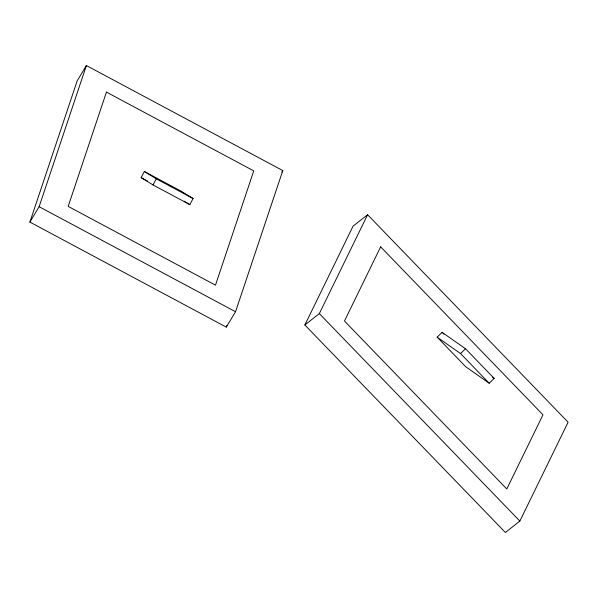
<?xml version="1.0" encoding="UTF-8"?>
<svg xmlns="http://www.w3.org/2000/svg" width="598" height="598" viewBox="0 0 598 598"><rect width="100%" height="100%" fill="white"/><g stroke="black" fill="none" stroke-linecap="round" stroke-linejoin="round"><path stroke-width="0.9" d="M29.9 222.082L77.157 80.909L86.389 65.533L282.794 170.572L235.537 311.737L226.306 327.121L29.9 222.082L39.132 206.699L86.389 65.533M226.306 327.121L226.896 325.357M304.853 324.991L353.089 226.119L367.583 214.727L568.1 422.203L519.864 521.082L505.37 532.467L304.853 324.991L319.339 313.606L367.583 214.727M141.121 177.621L144.35 171.499L181.172 191.188L193.072 198.521L189.85 204.643L153.021 184.946L141.121 177.621L147.669 181.119M153.021 184.946L156.25 178.824L144.35 171.499M281.867 172.104L282.794 170.572M437.153 337.167L442.094 332.331L465.506 348.746L494.15 378.385L489.216 383.221L465.797 366.806L437.153 337.167L460.572 353.575L489.216 383.221M460.572 353.575L465.506 348.746M156.25 178.824L193.072 198.521M39.132 206.699L235.537 311.737M184.296 201.22L189.85 204.643M492.64 377.323L494.15 378.385M442.094 332.331L444 334.312M319.339 313.606L519.864 521.082M106.437 92.107L68.179 206.385L215.489 285.164L253.739 170.886L106.437 92.107M380.649 246.847L344.47 321.006L506.798 488.962L542.977 414.803L380.649 246.847"/></g></svg>
